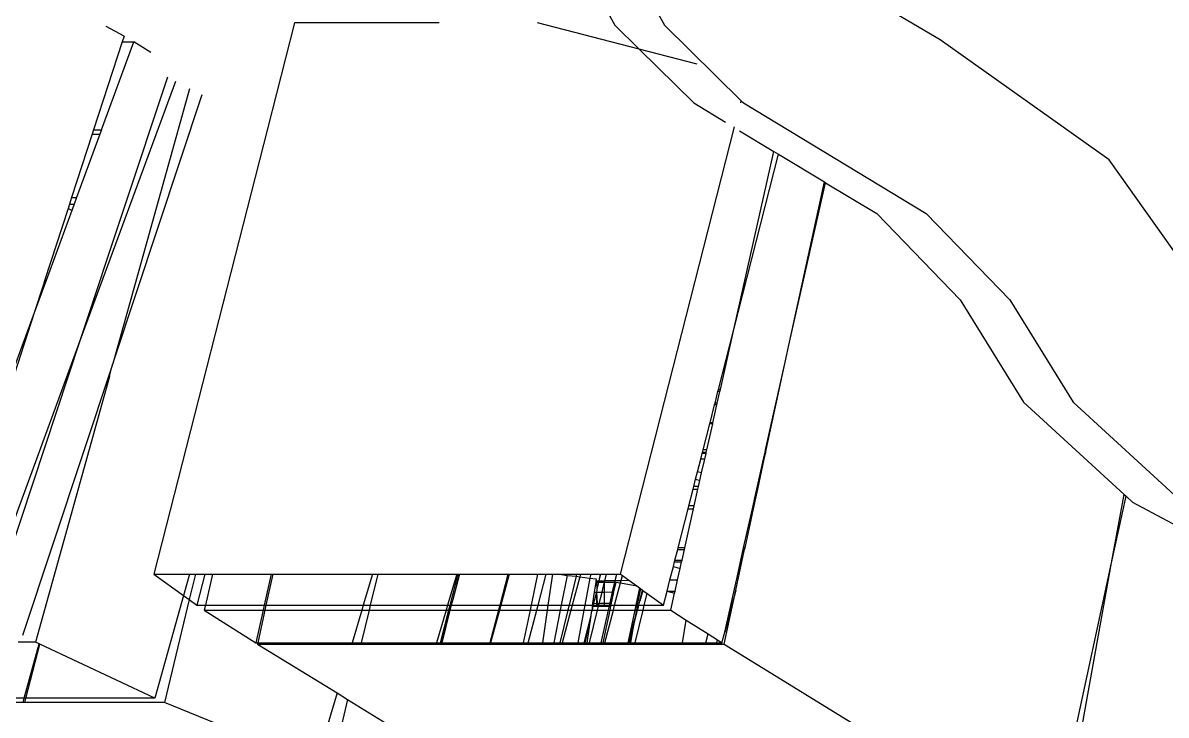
# Model space of a CAD drawing. Extents: x -24961 to 905641, y -154323 to 635957.
# Drawn here: x 396037.2 to 396100.6, y -143376.8 to -143338.5 of the extents above; entities that cross this region are included whole.
import ezdxf

# ---------------------------------------------------------------- set-up
doc = ezdxf.new("R2010")
doc.units = 0
doc.header["$LTSCALE"] = 1000
doc.header["$MEASUREMENT"] = 0

msp = doc.modelspace()

# ---------------------------------------------------------------- linework, layer by layer
for p, q in [((396067.264, -143333.604), (396070.024, -143338.644)), ((396070.014, -143333.604), (396072.773, -143338.644)), ((396088.049, -143339.455), (396083.695, -143336.884)), ((396042.825, -143339.249), (396041.841, -143338.71)), ((396052.274, -143338.51), (396050.774, -143344.386)), ((396060.287, -143338.51), (396052.274, -143338.51)), ((396071.362, -143339.962), (396065.74, -143338.51)), ((396070.024, -143338.644), (396071.362, -143339.962)), ((396072.773, -143338.644), (396077.022, -143342.827)), ((396042.825, -143339.249), (396042.721, -143339.569)), ((396042.721, -143339.569), (396041.139, -143344.439)), ((396041.579, -143344.439), (396043.373, -143339.569)), ((396042.721, -143339.569), (396043.373, -143339.569)), ((396044.318, -143340.156), (396043.373, -143339.569)), ((396071.362, -143339.962), (396074.394, -143342.947)), ((396074.579, -143340.792), (396071.362, -143339.962)), ((396097.414, -143346.094), (396088.049, -143339.455)), ((396045.227, -143341.517), (396040.383, -143356.127)), ((396045.678, -143341.75), (396040.383, -143356.127)), ((396046.459, -143342.154), (396042.268, -143357.181)), ((396047.134, -143342.504), (396042.268, -143357.181)), ((396074.394, -143342.947), (396076.157, -143344.012)), ((396076.991, -143342.947), (396077.022, -143342.827)), ((396077.022, -143342.827), (396077.144, -143342.947)), ((396077.144, -143342.947), (396087.277, -143349.069)), ((396041.139, -143344.439), (396041.063, -143344.675)), ((396041.139, -143344.439), (396041.579, -143344.439)), ((396041.579, -143344.439), (396041.492, -143344.675)), ((396050.774, -143344.386), (396044.48, -143369.041)), ((396070.33, -143369.041), (396076.655, -143344.263)), ((396041.063, -143344.675), (396039.924, -143348.18)), ((396041.492, -143344.675), (396040.201, -143348.18)), ((396041.063, -143344.675), (396041.492, -143344.675)), ((396076.933, -143344.481), (396078.829, -143345.626)), ((396076.611, -143355.497), (396078.829, -143345.626)), ((396078.829, -143345.626), (396079.091, -143345.785)), ((396076.611, -143355.497), (396079.091, -143345.785)), ((396079.091, -143345.785), (396081.633, -143347.321)), ((396103.888, -143355.231), (396097.414, -143346.094)), ((396079.705, -143356.196), (396081.633, -143347.321)), ((396079.705, -143356.196), (396081.698, -143347.36)), ((396081.633, -143347.321), (396081.698, -143347.36)), ((396081.698, -143347.36), (396084.527, -143349.069)), ((396039.924, -143348.18), (396039.806, -143348.545)), ((396039.924, -143348.18), (396040.201, -143348.18)), ((396040.201, -143348.18), (396040.067, -143348.545)), ((396039.726, -143348.789), (396038.424, -143352.799)), ((396039.938, -143348.896), (396038.511, -143352.769)), ((396039.806, -143348.545), (396039.726, -143348.789)), ((396039.938, -143348.896), (396039.726, -143348.789)), ((396039.806, -143348.545), (396040.067, -143348.545)), ((396040.067, -143348.545), (396039.938, -143348.896)), ((396084.527, -143349.069), (396089.155, -143353.843)), ((396087.277, -143349.069), (396091.905, -143353.843)), ((396038.359, -143353.001), (396037.85, -143354.564)), ((396038.418, -143353.023), (396037.85, -143354.564)), ((396038.424, -143352.799), (396038.359, -143353.001)), ((396038.418, -143353.023), (396038.359, -143353.001)), ((396038.511, -143352.769), (396038.418, -143353.023)), ((396038.511, -143352.769), (396038.424, -143352.799)), ((396089.155, -143353.843), (396092.657, -143359.517)), ((396091.905, -143353.843), (396095.406, -143359.517)), ((396037.85, -143354.564), (396032.335, -143369.542)), ((396037.85, -143354.564), (396032.877, -143369.878)), ((396075.763, -143358.819), (396076.611, -143355.497)), ((396075.865, -143358.819), (396076.611, -143355.497)), ((396040.383, -143356.127), (396034.865, -143371.113)), ((396040.383, -143356.127), (396035.325, -143371.385)), ((396079.463, -143357.309), (396079.705, -143356.196)), ((396042.187, -143357.426), (396037.209, -143372.439)), ((396042.015, -143358.087), (396042.187, -143357.426)), ((396042.268, -143357.181), (396042.187, -143357.426)), ((396078.372, -143362.165), (396079.463, -143357.309)), ((396078.408, -143362.165), (396079.463, -143357.309)), ((396042.015, -143358.087), (396037.912, -143372.801)), ((396075.571, -143359.572), (396075.734, -143358.932)), ((396075.696, -143359.572), (396075.84, -143358.932)), ((396075.734, -143358.932), (396075.763, -143358.819)), ((396075.84, -143358.932), (396075.734, -143358.932)), ((396075.865, -143358.819), (396075.763, -143358.819)), ((396075.84, -143358.932), (396075.865, -143358.819)), ((396075.295, -143360.653), (396075.547, -143359.667)), ((396075.453, -143360.653), (396075.675, -143359.667)), ((396075.547, -143359.667), (396075.571, -143359.572)), ((396075.675, -143359.667), (396075.547, -143359.667)), ((396075.696, -143359.572), (396075.571, -143359.572)), ((396075.675, -143359.667), (396075.696, -143359.572)), ((396092.657, -143359.517), (396098.23, -143364.622)), ((396095.406, -143359.517), (396101.449, -143365.051)), ((396074.909, -143362.165), (396075.28, -143360.714)), ((396075.114, -143362.165), (396075.44, -143360.714)), ((396075.28, -143360.714), (396075.295, -143360.653)), ((396075.44, -143360.714), (396075.28, -143360.714)), ((396075.453, -143360.653), (396075.295, -143360.653)), ((396075.44, -143360.714), (396075.453, -143360.653)), ((396074.872, -143362.31), (396074.909, -143362.165)), ((396075.114, -143362.165), (396074.909, -143362.165)), ((396075.081, -143362.31), (396075.114, -143362.165)), ((396078.34, -143362.31), (396078.372, -143362.165)), ((396078.408, -143362.165), (396078.372, -143362.165)), ((396078.377, -143362.31), (396078.408, -143362.165)), ((396074.601, -143363.372), (396074.782, -143362.664)), ((396074.782, -143362.664), (396074.862, -143362.35)), ((396075.001, -143362.664), (396074.782, -143362.664)), ((396074.829, -143363.432), (396075.001, -143362.664)), ((396074.862, -143362.35), (396074.872, -143362.31)), ((396075.072, -143362.35), (396074.862, -143362.35)), ((396075.081, -143362.31), (396074.872, -143362.31)), ((396075.001, -143362.664), (396075.072, -143362.35)), ((396075.072, -143362.35), (396075.081, -143362.31)), ((396077.884, -143364.339), (396078.26, -143362.664)), ((396077.936, -143364.339), (396078.3, -143362.664)), ((396078.26, -143362.664), (396078.331, -143362.35)), ((396078.3, -143362.664), (396078.26, -143362.664)), ((396078.3, -143362.664), (396078.368, -143362.35)), ((396078.331, -143362.35), (396078.34, -143362.31)), ((396078.368, -143362.35), (396078.331, -143362.35)), ((396078.377, -143362.31), (396078.34, -143362.31)), ((396078.368, -143362.35), (396078.377, -143362.31)), ((396074.496, -143363.784), (396074.601, -143363.372)), ((396074.829, -143363.432), (396074.601, -143363.372)), ((396074.733, -143363.859), (396074.829, -143363.432)), ((396074.395, -143364.179), (396074.496, -143363.784)), ((396074.496, -143363.784), (396074.733, -143363.859)), ((396074.661, -143364.179), (396074.733, -143363.859)), ((396074.122, -143365.249), (396074.354, -143364.339)), ((396074.354, -143364.339), (396074.395, -143364.179)), ((396074.354, -143364.339), (396074.625, -143364.339)), ((396074.661, -143364.179), (396074.395, -143364.179)), ((396074.421, -143365.249), (396074.625, -143364.339)), ((396074.625, -143364.339), (396074.661, -143364.179)), ((396077.777, -143364.814), (396077.884, -143364.339)), ((396077.829, -143364.831), (396077.936, -143364.339)), ((396077.884, -143364.339), (396077.936, -143364.339)), ((396097.543, -143368.417), (396098.23, -143364.622)), ((396097.543, -143368.417), (396098.344, -143364.726)), ((396098.23, -143364.622), (396098.344, -143364.726)), ((396098.344, -143364.726), (396098.7, -143365.051)), ((396074.077, -143365.424), (396074.122, -143365.249)), ((396074.421, -143365.249), (396074.122, -143365.249)), ((396074.381, -143365.424), (396074.421, -143365.249)), ((396077.64, -143365.424), (396077.68, -143365.249)), ((396077.68, -143365.249), (396077.777, -143364.814)), ((396077.738, -143365.249), (396077.68, -143365.249)), ((396077.7, -143365.424), (396077.738, -143365.249)), ((396077.738, -143365.249), (396077.829, -143364.831)), ((396077.777, -143364.814), (396077.829, -143364.831)), ((396098.7, -143365.051), (396104.583, -143368.211)), ((396073.526, -143367.583), (396074.077, -143365.424)), ((396073.896, -143367.583), (396074.381, -143365.424)), ((396074.077, -143365.424), (396074.381, -143365.424)), ((396077.155, -143367.583), (396077.64, -143365.424)), ((396077.231, -143367.583), (396077.7, -143365.424)), ((396077.64, -143365.424), (396077.7, -143365.424)), ((396073.35, -143368.273), (396073.5, -143367.683)), ((396073.5, -143367.683), (396073.526, -143367.583)), ((396073.5, -143367.683), (396073.874, -143367.683)), ((396073.896, -143367.583), (396073.526, -143367.583)), ((396073.742, -143368.273), (396073.874, -143367.683)), ((396073.874, -143367.683), (396073.896, -143367.583)), ((396077, -143368.273), (396077.133, -143367.683)), ((396077.081, -143368.273), (396077.209, -143367.683)), ((396077.133, -143367.683), (396077.155, -143367.583)), ((396077.133, -143367.683), (396077.209, -143367.683)), ((396077.231, -143367.583), (396077.155, -143367.583)), ((396077.209, -143367.683), (396077.231, -143367.583)), ((396073.26, -143368.626), (396073.327, -143368.364)), ((396073.327, -143368.364), (396073.35, -143368.273)), ((396073.327, -143368.364), (396073.721, -143368.364)), ((396073.35, -143368.273), (396073.742, -143368.273)), ((396073.64, -143368.726), (396073.721, -143368.364)), ((396073.721, -143368.364), (396073.742, -143368.273)), ((396076.845, -143368.965), (396076.98, -143368.364)), ((396076.931, -143368.965), (396077.062, -143368.364)), ((396076.98, -143368.364), (396077, -143368.273)), ((396076.98, -143368.364), (396077.062, -143368.364)), ((396077, -143368.273), (396077.081, -143368.273)), ((396077.062, -143368.364), (396077.081, -143368.273)), ((396094.153, -143384.021), (396097.543, -143368.417)), ((396094.662, -143384.308), (396097.543, -143368.417)), ((396044.48, -143369.041), (396046.445, -143369.041)), ((396044.48, -143369.041), (396046.115, -143370.221)), ((396046.445, -143369.041), (396046.115, -143370.221)), ((396046.778, -143369.041), (396046.437, -143370.454)), ((396046.445, -143369.041), (396046.778, -143369.041)), ((396046.778, -143369.041), (396047.304, -143369.041)), ((396047.304, -143369.041), (396046.864, -143370.762)), ((396047.304, -143369.041), (396047.719, -143369.041)), ((396047.719, -143369.041), (396047.332, -143370.762)), ((396047.719, -143369.041), (396050.978, -143369.041)), ((396050.978, -143369.041), (396050.591, -143370.762)), ((396051.064, -143369.041), (396050.69, -143370.762)), ((396050.978, -143369.041), (396051.064, -143369.041)), ((396051.064, -143369.041), (396056.598, -143369.041)), ((396056.598, -143369.041), (396056.084, -143370.762)), ((396056.886, -143369.041), (396056.471, -143370.762)), ((396056.598, -143369.041), (396056.886, -143369.041)), ((396056.886, -143369.041), (396061.264, -143369.041)), ((396061.264, -143369.041), (396060.75, -143370.762)), ((396061.327, -143369.041), (396060.882, -143370.762)), ((396061.421, -143369.041), (396061.037, -143370.446)), ((396061.394, -143369.041), (396061.037, -143370.446)), ((396061.264, -143369.041), (396061.327, -143369.041)), ((396061.327, -143369.041), (396061.394, -143369.041)), ((396061.394, -143369.041), (396061.421, -143369.041)), ((396061.421, -143369.041), (396064.085, -143369.041)), ((396064.085, -143369.041), (396063.64, -143370.762)), ((396064.157, -143369.041), (396063.695, -143370.762)), ((396064.085, -143369.041), (396064.157, -143369.041)), ((396064.157, -143369.041), (396065.756, -143369.041)), ((396065.396, -143370.762), (396065.756, -143369.041)), ((396065.756, -143369.041), (396066.214, -143369.041)), ((396065.762, -143370.762), (396066.214, -143369.041)), ((396066.214, -143369.041), (396066.556, -143369.041)), ((396066.556, -143369.041), (396066.307, -143370.762)), ((396066.556, -143369.041), (396066.945, -143369.041)), ((396066.945, -143369.041), (396067.37, -143369.114)), ((396066.945, -143369.041), (396067.901, -143369.041)), ((396067.37, -143369.114), (396067.049, -143370.762)), ((396067.37, -143369.114), (396067.871, -143369.161)), ((396067.871, -143369.161), (396067.48, -143370.762)), ((396067.901, -143369.041), (396067.871, -143369.161)), ((396067.871, -143369.161), (396068.073, -143369.187)), ((396067.901, -143369.041), (396068.113, -143369.041)), ((396068.113, -143369.041), (396068.073, -143369.187)), ((396068.113, -143369.041), (396068.681, -143369.041)), ((396068.681, -143369.041), (396068.64, -143369.259)), ((396068.681, -143369.041), (396069.204, -143369.041)), ((396069.204, -143369.041), (396069.123, -143369.405)), ((396069.233, -143369.041), (396069.123, -143369.405)), ((396069.204, -143369.041), (396069.233, -143369.041)), ((396069.233, -143369.041), (396069.556, -143369.041)), ((396069.467, -143369.401), (396069.556, -143369.041)), ((396069.556, -143369.041), (396070.121, -143369.041)), ((396070.041, -143369.392), (396070.121, -143369.041)), ((396070.121, -143369.041), (396070.33, -143369.041)), ((396070.33, -143369.041), (396070.441, -143369.121)), ((396070.371, -143369.387), (396070.441, -143369.121)), ((396070.441, -143369.121), (396070.801, -143369.381)), ((396073.072, -143369.363), (396073.26, -143368.626)), ((396073.26, -143368.626), (396073.64, -143368.726)), ((396073.497, -143369.363), (396073.64, -143368.726)), ((396076.108, -143372.247), (396076.845, -143368.965)), ((396076.721, -143369.932), (396076.931, -143368.965)), ((396076.931, -143368.965), (396076.845, -143368.965)), ((396068.073, -143369.187), (396067.651, -143370.762)), ((396068.073, -143369.187), (396068.64, -143369.259)), ((396068.64, -143369.259), (396068.36, -143370.762)), ((396068.64, -143369.259), (396068.984, -143369.304)), ((396068.959, -143369.476), (396068.879, -143370.031)), ((396068.969, -143369.405), (396068.959, -143369.476)), ((396068.959, -143369.476), (396069.007, -143369.476)), ((396068.984, -143369.304), (396068.969, -143369.405)), ((396068.969, -143369.405), (396069.006, -143369.408)), ((396069.006, -143369.408), (396069.123, -143369.405)), ((396069.006, -143369.408), (396069.007, -143369.476)), ((396069.007, -143369.476), (396069.107, -143369.476)), ((396069.007, -143369.476), (396069.018, -143369.873)), ((396069.107, -143369.476), (396069.018, -143369.873)), ((396069.123, -143369.405), (396069.107, -143369.476)), ((396069.107, -143369.476), (396069.448, -143369.476)), ((396069.123, -143369.405), (396069.432, -143369.405)), ((396069.311, -143370.03), (396069.432, -143369.542)), ((396069.432, -143369.405), (396069.467, -143369.401)), ((396069.432, -143369.405), (396069.448, -143369.476)), ((396069.448, -143369.476), (396069.432, -143369.542)), ((396069.432, -143369.542), (396069.432, -143370.031)), ((396069.448, -143369.476), (396069.467, -143369.401)), ((396069.448, -143369.476), (396070.022, -143369.476)), ((396069.467, -143369.401), (396070.041, -143369.392)), ((396069.898, -143370.021), (396070.022, -143369.476)), ((396070.068, -143369.476), (396069.953, -143370.02)), ((396070.009, -143370.762), (396070.334, -143369.526)), ((396070.022, -143369.476), (396070.041, -143369.392)), ((396070.022, -143369.476), (396070.068, -143369.476)), ((396070.041, -143369.392), (396070.371, -143369.387)), ((396070.068, -143369.476), (396070.334, -143369.526)), ((396070.334, -143369.526), (396070.371, -143369.387)), ((396070.334, -143369.526), (396071.239, -143369.697)), ((396070.371, -143369.387), (396070.801, -143369.381)), ((396070.801, -143369.381), (396071.239, -143369.697)), ((396071.391, -143369.807), (396071.183, -143370.762)), ((396071.239, -143369.697), (396071.391, -143369.807)), ((396071.391, -143369.807), (396071.435, -143369.838)), ((396072.912, -143369.989), (396073.072, -143369.363)), ((396073.072, -143369.363), (396073.497, -143369.363)), ((396073.356, -143369.989), (396073.497, -143369.363)), ((396046.115, -143370.221), (396044.528, -143375.913)), ((396046.115, -143370.221), (396046.437, -143370.454)), ((396061.037, -143370.446), (396060.951, -143370.762)), ((396068.879, -143370.031), (396068.788, -143370.657)), ((396068.879, -143370.031), (396069.006, -143370.034)), ((396069.006, -143370.034), (396068.885, -143370.467)), ((396069.019, -143369.919), (396069.006, -143370.034)), ((396069.006, -143370.034), (396069.311, -143370.03)), ((396069.006, -143370.034), (396069.006, -143370.661)), ((396069.006, -143370.034), (396069.038, -143370.66)), ((396069.018, -143369.873), (396069.019, -143369.919)), ((396069.155, -143370.658), (396069.311, -143370.03)), ((396069.311, -143370.03), (396069.432, -143370.031)), ((396069.432, -143370.031), (396069.898, -143370.021)), ((396069.432, -143370.031), (396069.432, -143370.657)), ((396069.755, -143370.649), (396069.898, -143370.021)), ((396069.953, -143370.02), (396069.819, -143370.648)), ((396069.898, -143370.021), (396069.953, -143370.02)), ((396071.435, -143369.838), (396071.265, -143370.762)), ((396071.406, -143370.541), (396071.547, -143369.919)), ((396071.574, -143369.939), (396071.406, -143370.541)), ((396071.435, -143369.838), (396071.547, -143369.919)), ((396071.547, -143369.919), (396071.574, -143369.939)), ((396071.574, -143369.939), (396071.814, -143370.112)), ((396071.653, -143370.762), (396071.814, -143370.112)), ((396071.814, -143370.112), (396072.714, -143370.762)), ((396072.714, -143370.762), (396072.912, -143369.989)), ((396072.912, -143369.989), (396073.356, -143369.989)), ((396072.912, -143369.989), (396073.333, -143370.093)), ((396073.121, -143371.038), (396073.333, -143370.093)), ((396073.333, -143370.093), (396073.356, -143369.989)), ((396076.073, -143372.912), (396076.721, -143369.932)), ((396076.721, -143369.932), (396076.108, -143372.247)), ((396046.437, -143370.454), (396045.066, -143376.149)), ((396046.437, -143370.454), (396046.864, -143370.762)), ((396046.864, -143370.762), (396047.332, -143370.762)), ((396047.332, -143370.762), (396047.27, -143371.038)), ((396047.27, -143371.038), (396050.122, -143372.849)), ((396047.27, -143371.038), (396050.529, -143371.038)), ((396047.332, -143370.762), (396050.591, -143370.762)), ((396050.529, -143371.038), (396050.122, -143372.849)), ((396050.63, -143371.038), (396050.237, -143372.849)), ((396050.591, -143370.762), (396050.529, -143371.038)), ((396050.529, -143371.038), (396050.63, -143371.038)), ((396050.591, -143370.762), (396050.69, -143370.762)), ((396050.69, -143370.762), (396050.63, -143371.038)), ((396050.63, -143371.038), (396056.002, -143371.038)), ((396050.69, -143370.762), (396056.084, -143370.762)), ((396056.002, -143371.038), (396055.462, -143372.847)), ((396056.405, -143371.038), (396055.969, -143372.846)), ((396056.084, -143370.762), (396056.002, -143371.038)), ((396056.002, -143371.038), (396056.405, -143371.038)), ((396056.084, -143370.762), (396056.471, -143370.762)), ((396056.471, -143370.762), (396056.405, -143371.038)), ((396056.405, -143371.038), (396060.668, -143371.038)), ((396056.471, -143370.762), (396060.75, -143370.762)), ((396060.668, -143371.038), (396060.129, -143372.844)), ((396060.811, -143371.038), (396060.344, -143372.844)), ((396060.875, -143371.038), (396060.381, -143372.844)), ((396060.875, -143371.038), (396060.427, -143372.844)), ((396060.75, -143370.762), (396060.668, -143371.038)), ((396060.668, -143371.038), (396060.811, -143371.038)), ((396060.75, -143370.762), (396060.882, -143370.762)), ((396060.882, -143370.762), (396060.811, -143371.038)), ((396060.811, -143371.038), (396060.875, -143371.038)), ((396060.951, -143370.762), (396060.875, -143371.038)), ((396060.875, -143371.038), (396063.569, -143371.038)), ((396060.882, -143370.762), (396060.951, -143370.762)), ((396060.951, -143370.762), (396063.64, -143370.762)), ((396063.569, -143371.038), (396063.102, -143372.843)), ((396063.621, -143371.038), (396063.137, -143372.843)), ((396063.64, -143370.762), (396063.569, -143371.038)), ((396063.569, -143371.038), (396063.621, -143371.038)), ((396063.695, -143370.762), (396063.621, -143371.038)), ((396063.621, -143371.038), (396065.339, -143371.038)), ((396063.64, -143370.762), (396063.695, -143370.762)), ((396063.695, -143370.762), (396065.396, -143370.762)), ((396064.962, -143372.842), (396065.339, -143371.038)), ((396065.215, -143372.842), (396065.689, -143371.038)), ((396065.339, -143371.038), (396065.396, -143370.762)), ((396065.339, -143371.038), (396065.689, -143371.038)), ((396065.396, -143370.762), (396065.762, -143370.762)), ((396065.689, -143371.038), (396065.762, -143370.762)), ((396065.689, -143371.038), (396066.267, -143371.038)), ((396065.762, -143370.762), (396066.307, -143370.762)), ((396066.267, -143371.038), (396066.007, -143372.841)), ((396066.307, -143370.762), (396066.267, -143371.038)), ((396066.267, -143371.038), (396066.995, -143371.038)), ((396066.307, -143370.762), (396067.049, -143370.762)), ((396066.995, -143371.038), (396066.644, -143372.841)), ((396067.412, -143371.038), (396066.972, -143372.841)), ((396067.049, -143370.762), (396066.995, -143371.038)), ((396066.995, -143371.038), (396067.412, -143371.038)), ((396067.049, -143370.762), (396067.48, -143370.762)), ((396067.577, -143371.038), (396067.094, -143372.841)), ((396067.48, -143370.762), (396067.412, -143371.038)), ((396067.412, -143371.038), (396067.577, -143371.038)), ((396067.48, -143370.762), (396067.651, -143370.762)), ((396067.651, -143370.762), (396067.577, -143371.038)), ((396067.577, -143371.038), (396068.309, -143371.038)), ((396067.651, -143370.762), (396068.36, -143370.762)), ((396068.309, -143371.038), (396067.974, -143372.84)), ((396068.36, -143370.762), (396068.309, -143371.038)), ((396068.309, -143371.038), (396068.757, -143371.038)), ((396068.36, -143370.762), (396068.773, -143370.762)), ((396068.615, -143372.84), (396069.061, -143371.038)), ((396068.757, -143371.038), (396068.716, -143371.156)), ((396068.805, -143370.821), (396068.757, -143371.038)), ((396068.765, -143370.821), (396068.757, -143371.038)), ((396068.757, -143371.038), (396069.061, -143371.038)), ((396068.773, -143370.762), (396068.765, -143370.821)), ((396068.765, -143370.821), (396068.805, -143370.821)), ((396068.788, -143370.657), (396068.773, -143370.762)), ((396068.773, -143370.762), (396068.819, -143370.762)), ((396068.788, -143370.657), (396068.842, -143370.657)), ((396068.819, -143370.762), (396068.805, -143370.821)), ((396068.805, -143370.821), (396069.01, -143370.821)), ((396068.842, -143370.657), (396068.819, -143370.762)), ((396068.819, -143370.762), (396069.008, -143370.762)), ((396068.885, -143370.467), (396068.842, -143370.657)), ((396068.842, -143370.657), (396069.006, -143370.661)), ((396069.006, -143370.661), (396069.038, -143370.66)), ((396069.006, -143370.661), (396069.008, -143370.762)), ((396069.008, -143370.762), (396069.01, -143370.821)), ((396069.008, -143370.762), (396069.04, -143370.762)), ((396069.01, -143370.821), (396069.042, -143370.821)), ((396069.038, -143370.66), (396069.155, -143370.658)), ((396069.038, -143370.66), (396069.04, -143370.762)), ((396069.04, -143370.762), (396069.042, -143370.821)), ((396069.04, -143370.762), (396069.13, -143370.762)), ((396069.042, -143370.821), (396069.115, -143370.821)), ((396069.061, -143371.038), (396069.115, -143370.821)), ((396069.061, -143371.038), (396069.667, -143371.038)), ((396069.115, -143370.821), (396069.13, -143370.762)), ((396069.115, -143370.821), (396069.432, -143370.821)), ((396069.13, -143370.762), (396069.155, -143370.658)), ((396069.13, -143370.762), (396069.432, -143370.762)), ((396069.155, -143370.658), (396069.219, -143370.657)), ((396069.219, -143370.657), (396069.432, -143370.657)), ((396069.256, -143372.84), (396069.667, -143371.038)), ((396069.737, -143371.038), (396069.354, -143372.84)), ((396069.432, -143370.657), (396069.755, -143370.649)), ((396069.432, -143370.657), (396069.432, -143370.762)), ((396069.432, -143370.762), (396069.432, -143370.821)), ((396069.432, -143370.762), (396069.729, -143370.762)), ((396069.432, -143370.821), (396069.716, -143370.821)), ((396069.463, -143372.84), (396069.937, -143371.038)), ((396069.667, -143371.038), (396069.716, -143370.821)), ((396069.667, -143371.038), (396069.737, -143371.038)), ((396069.716, -143370.821), (396069.729, -143370.762)), ((396069.716, -143370.821), (396069.782, -143370.821)), ((396069.729, -143370.762), (396069.755, -143370.649)), ((396069.729, -143370.762), (396069.795, -143370.762)), ((396069.782, -143370.821), (396069.737, -143371.038)), ((396069.737, -143371.038), (396069.937, -143371.038)), ((396069.755, -143370.649), (396069.819, -143370.648)), ((396069.795, -143370.762), (396069.782, -143370.821)), ((396069.819, -143370.648), (396069.795, -143370.762)), ((396069.795, -143370.762), (396070.009, -143370.762)), ((396069.937, -143371.038), (396070.009, -143370.762)), ((396069.937, -143371.038), (396071.123, -143371.038)), ((396070.009, -143370.762), (396071.183, -143370.762)), ((396071.123, -143371.038), (396070.732, -143372.839)), ((396071.006, -143372.17), (396071.268, -143371.038)), ((396071.11, -143371.607), (396071.268, -143371.038)), ((396071.215, -143371.038), (396071.11, -143371.607)), ((396071.183, -143370.762), (396071.123, -143371.038)), ((396071.123, -143371.038), (396071.215, -143371.038)), ((396071.138, -143372.839), (396071.585, -143371.038)), ((396071.183, -143370.762), (396071.265, -143370.762)), ((396071.265, -143370.762), (396071.215, -143371.038)), ((396071.215, -143371.038), (396071.268, -143371.038)), ((396071.265, -143370.762), (396071.356, -143370.762)), ((396071.268, -143371.038), (396071.294, -143371.038)), ((396071.294, -143371.038), (396071.356, -143370.762)), ((396071.294, -143371.038), (396071.585, -143371.038)), ((396071.356, -143370.762), (396071.406, -143370.541)), ((396071.356, -143370.762), (396071.653, -143370.762)), ((396071.585, -143371.038), (396071.653, -143370.762)), ((396071.585, -143371.038), (396073.121, -143371.038)), ((396071.653, -143370.762), (396072.714, -143370.762)), ((396073.121, -143371.038), (396073.976, -143371.581)), ((396068.69, -143371.335), (396068.304, -143372.84)), ((396068.69, -143371.335), (396068.353, -143372.84)), ((396068.69, -143371.335), (396068.473, -143372.84)), ((396068.716, -143371.156), (396068.69, -143371.335)), ((396070.767, -143372.839), (396071.11, -143371.607)), ((396071.11, -143371.607), (396071.006, -143372.17)), ((396073.773, -143372.837), (396073.976, -143371.581)), ((396073.976, -143371.581), (396075.194, -143372.355)), ((396071.006, -143372.17), (396070.836, -143372.839)), ((396071.006, -143372.17), (396070.887, -143372.839)), ((396075.952, -143372.836), (396076.108, -143372.247)), ((396037.912, -143372.801), (396036.967, -143372.801)), ((396037.297, -143375.913), (396038.13, -143372.903)), ((396037.391, -143375.913), (396038.167, -143372.921)), ((396038.13, -143372.903), (396037.912, -143372.801)), ((396038.167, -143372.921), (396038.13, -143372.903)), ((396044.528, -143375.913), (396038.167, -143372.921)), ((396050.122, -143372.849), (396050.237, -143372.849)), ((396050.237, -143372.849), (396050.223, -143372.912)), ((396050.223, -143372.912), (396055.443, -143372.912)), ((396050.223, -143372.912), (396054.634, -143375.623)), ((396050.237, -143372.849), (396055.462, -143372.847)), ((396055.462, -143372.847), (396055.443, -143372.912)), ((396055.443, -143372.912), (396055.953, -143372.912)), ((396055.462, -143372.847), (396055.969, -143372.846)), ((396055.969, -143372.846), (396055.953, -143372.912)), ((396055.953, -143372.912), (396060.109, -143372.912)), ((396055.969, -143372.846), (396060.129, -143372.844)), ((396060.129, -143372.844), (396060.109, -143372.912)), ((396060.109, -143372.912), (396060.326, -143372.912)), ((396060.129, -143372.844), (396060.344, -143372.844)), ((396060.344, -143372.844), (396060.326, -143372.912)), ((396060.326, -143372.912), (396060.363, -143372.912)), ((396060.344, -143372.844), (396060.381, -143372.844)), ((396060.381, -143372.844), (396060.363, -143372.912)), ((396060.363, -143372.912), (396060.41, -143372.912)), ((396060.381, -143372.844), (396060.427, -143372.844)), ((396060.427, -143372.844), (396060.41, -143372.912)), ((396060.41, -143372.912), (396063.084, -143372.912)), ((396060.427, -143372.844), (396063.102, -143372.843)), ((396063.102, -143372.843), (396063.084, -143372.912)), ((396063.084, -143372.912), (396063.118, -143372.912)), ((396063.102, -143372.843), (396063.137, -143372.843)), ((396063.137, -143372.843), (396063.118, -143372.912)), ((396063.118, -143372.912), (396064.948, -143372.912)), ((396063.137, -143372.843), (396064.962, -143372.842)), ((396064.948, -143372.912), (396064.962, -143372.842)), ((396064.948, -143372.912), (396065.197, -143372.912)), ((396064.962, -143372.842), (396065.215, -143372.842)), ((396065.197, -143372.912), (396065.215, -143372.842)), ((396065.197, -143372.912), (396065.997, -143372.912)), ((396065.215, -143372.842), (396066.007, -143372.841)), ((396066.007, -143372.841), (396065.997, -143372.912)), ((396065.997, -143372.912), (396066.63, -143372.912)), ((396066.007, -143372.841), (396066.644, -143372.841)), ((396066.644, -143372.841), (396066.63, -143372.912)), ((396066.63, -143372.912), (396066.954, -143372.912)), ((396066.644, -143372.841), (396066.972, -143372.841)), ((396066.972, -143372.841), (396066.954, -143372.912)), ((396066.954, -143372.912), (396067.074, -143372.912)), ((396066.972, -143372.841), (396067.094, -143372.841)), ((396067.094, -143372.841), (396067.074, -143372.912)), ((396067.074, -143372.912), (396067.96, -143372.912)), ((396067.094, -143372.841), (396067.974, -143372.84)), ((396067.974, -143372.84), (396067.96, -143372.912)), ((396067.96, -143372.912), (396068.287, -143372.912)), ((396067.974, -143372.84), (396068.304, -143372.84)), ((396068.304, -143372.84), (396068.287, -143372.912)), ((396068.287, -143372.912), (396068.337, -143372.912)), ((396068.304, -143372.84), (396068.353, -143372.84)), ((396068.353, -143372.84), (396068.337, -143372.912)), ((396068.337, -143372.912), (396068.463, -143372.912)), ((396068.353, -143372.84), (396068.473, -143372.84)), ((396068.473, -143372.84), (396068.463, -143372.912)), ((396068.463, -143372.912), (396068.597, -143372.912)), ((396068.473, -143372.84), (396068.615, -143372.84)), ((396068.597, -143372.912), (396068.615, -143372.84)), ((396068.597, -143372.912), (396069.24, -143372.912)), ((396068.615, -143372.84), (396069.256, -143372.84)), ((396069.24, -143372.912), (396069.256, -143372.84)), ((396069.24, -143372.912), (396069.338, -143372.912)), ((396069.256, -143372.84), (396069.354, -143372.84)), ((396069.354, -143372.84), (396069.338, -143372.912)), ((396069.338, -143372.912), (396069.444, -143372.912)), ((396069.354, -143372.84), (396069.463, -143372.84)), ((396069.444, -143372.912), (396069.463, -143372.84)), ((396069.444, -143372.912), (396070.716, -143372.912)), ((396069.463, -143372.84), (396070.732, -143372.839)), ((396070.732, -143372.839), (396070.716, -143372.912)), ((396070.716, -143372.912), (396070.747, -143372.912)), ((396070.732, -143372.839), (396070.767, -143372.839)), ((396070.747, -143372.912), (396070.767, -143372.839)), ((396070.747, -143372.912), (396070.818, -143372.912)), ((396070.767, -143372.839), (396070.836, -143372.839)), ((396070.836, -143372.839), (396070.818, -143372.912)), ((396070.818, -143372.912), (396070.87, -143372.912)), ((396070.836, -143372.839), (396070.887, -143372.839)), ((396070.87, -143372.912), (396070.887, -143372.839)), ((396070.87, -143372.912), (396071.12, -143372.912)), ((396070.887, -143372.839), (396071.138, -143372.839)), ((396071.12, -143372.912), (396071.138, -143372.839)), ((396071.12, -143372.912), (396073.761, -143372.912)), ((396071.138, -143372.839), (396073.773, -143372.837)), ((396073.761, -143372.912), (396073.773, -143372.837)), ((396073.761, -143372.912), (396075.038, -143372.912)), ((396073.773, -143372.837), (396075.059, -143372.837)), ((396075.038, -143372.912), (396075.059, -143372.837)), ((396075.038, -143372.912), (396075.656, -143372.912)), ((396075.059, -143372.837), (396075.194, -143372.355)), ((396075.059, -143372.837), (396075.674, -143372.836)), ((396075.194, -143372.355), (396075.709, -143372.682)), ((396075.656, -143372.912), (396075.674, -143372.836)), ((396075.656, -143372.912), (396075.932, -143372.912)), ((396075.674, -143372.836), (396075.709, -143372.682)), ((396075.674, -143372.836), (396075.952, -143372.836)), ((396075.709, -143372.682), (396075.952, -143372.836)), ((396075.952, -143372.836), (396075.932, -143372.912)), ((396075.932, -143372.912), (396076.073, -143372.912)), ((396076.073, -143372.912), (396094.153, -143384.021)), ((396037.297, -143375.913), (396036.175, -143375.913)), ((396037.232, -143376.149), (396037.297, -143375.913)), ((396037.391, -143375.913), (396037.297, -143375.913)), ((396037.329, -143376.149), (396037.391, -143375.913)), ((396044.528, -143375.913), (396037.391, -143375.913)), ((396054.634, -143375.623), (396053.47, -143379.525)), ((396055.215, -143375.979), (396054.273, -143379.89)), ((396054.634, -143375.623), (396055.215, -143375.979)), ((396055.215, -143375.979), (396058.577, -143378.045)), ((396037.232, -143376.149), (396036.115, -143376.149)), ((396037.329, -143376.149), (396037.232, -143376.149)), ((396045.066, -143376.149), (396037.329, -143376.149)), ((396053.867, -143379.725), (396045.066, -143376.149))]:
    msp.add_line(p, q)

doc.saveas('drawing.dxf')
